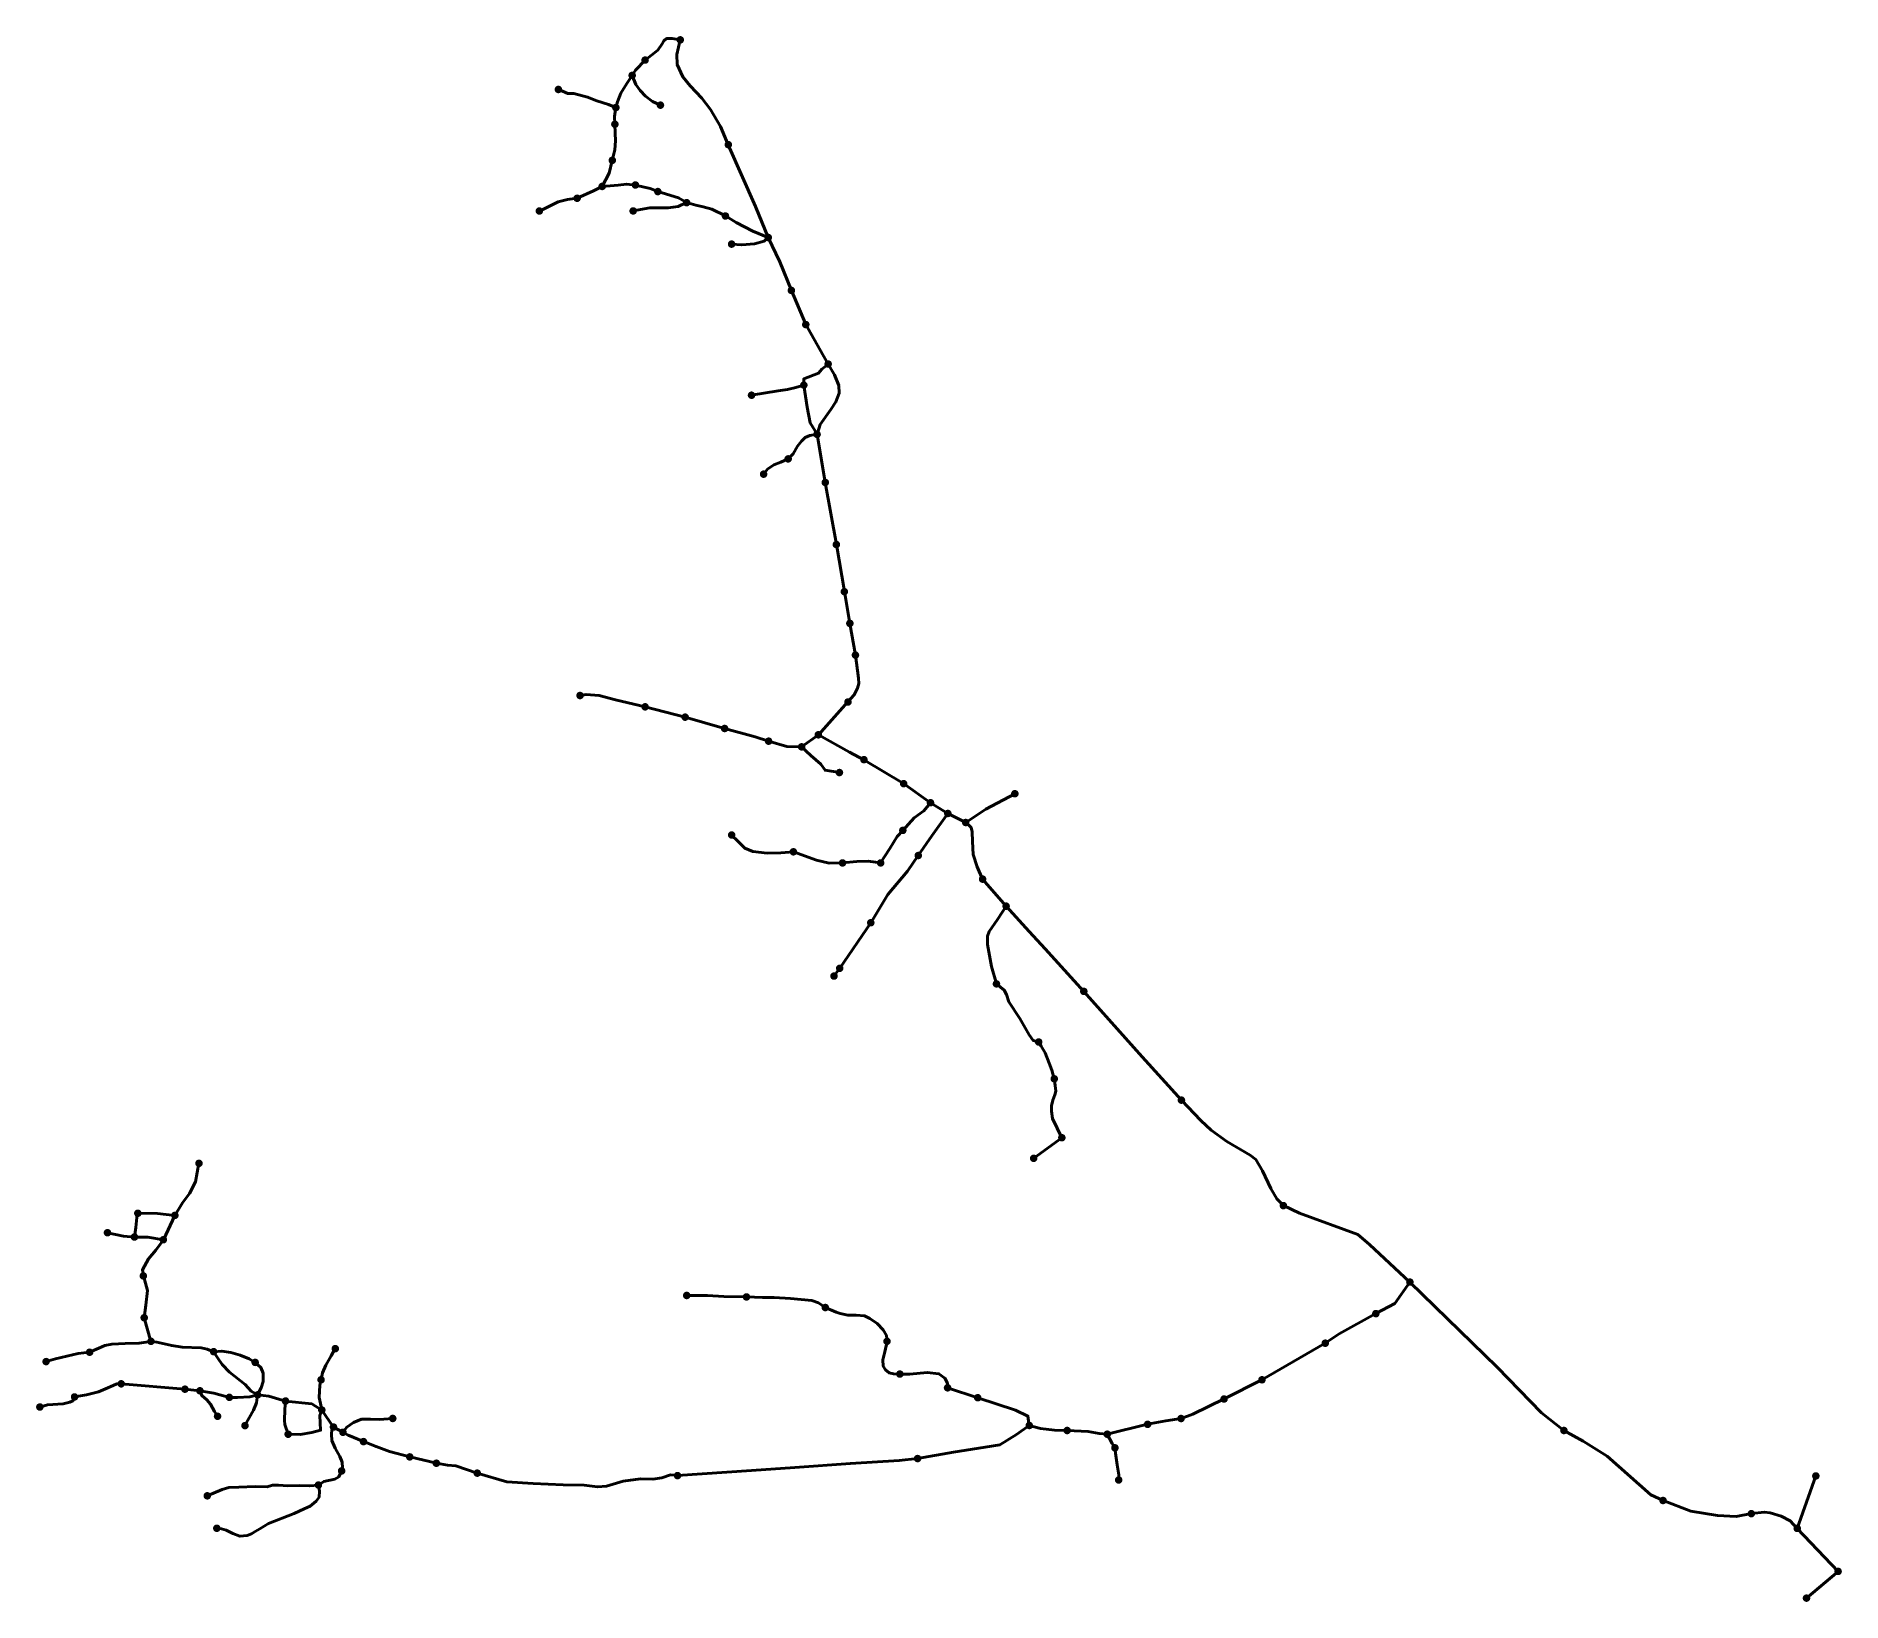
# Model space of a CAD drawing. Header units: inches. Extents: x 336470 to 345176, y 360153 to 367706.
import ezdxf

# ---------------------------------------------------------------- set-up
doc = ezdxf.new("R2010")
doc.units = ezdxf.units.IN
doc.header["$MEASUREMENT"] = 0
doc.layers.add('110PEHD', color=5, linetype='Continuous', lineweight=50)
doc.layers.add('Junctions', color=1, linetype='Continuous', lineweight=30)

# ---------------------------------------------------------------- blocks, each defined once
blk = doc.blocks.new('Junctions')
at = {"const_width": 6.07}
blk.add_lwpolyline([(-3, 0, 1), (3, 0, 1)], format="xyb", close=True, dxfattribs=at)

msp = doc.modelspace()

# ---------------------------------------------------------------- linework, layer by layer
at = {"layer": '110PEHD'}
for points in [[(339575.7, 367687.5), (339536.9, 367694.7), (339509.8, 367693.8), (339497.2, 367683), (339488.2, 367667.6), (339467.4, 367637.8), (339406.1, 367590)], [(339807.3, 367181.9), (339769.8, 367269.5), (339722, 367351.6), (339679.6, 367406.6), (339623.6, 367465.2), (339588.4, 367508.8), (339561.3, 367568.4), (339559.5, 367617.1), (339575.7, 367687.5)], [(339406.1, 367590), (339360, 367541.3), (339343.8, 367516.1)], [(339343.8, 367516.1), (339318.5, 367477.3), (339289.6, 367430.4), (339272.5, 367388.9), (339265.2, 367360.9)], [(339343.8, 367516.1), (339360.9, 367472.8), (339381.7, 367443), (339407.9, 367415.9), (339441.3, 367390.7), (339480.1, 367372.6)], [(339265.2, 367360.9), (339228.9, 367376.1), (339173, 367394.2), (339128.8, 367411.3), (339062.9, 367428.5), (339034, 367428.5), (339007.8, 367439.3), (338988, 367448.3)], [(339265.2, 367360.9), (339258.7, 367318.4), (339260.5, 367280.5)], [(339260.5, 367280.5), (339261.4, 367238.1), (339263.2, 367201.1)], [(339263.2, 367201.1), (339259.6, 367157.8), (339247.9, 367106.4)], [(340000.1, 366734.1), (339938.5, 366883.7), (339807.3, 367181.9)], [(339247.9, 367106.4), (339233.5, 367044.1), (339199.2, 366980.5)], [(339199.2, 366980.5), (339156.7, 366959.9), (339078.5, 366923.6)], [(339359.5, 366987.4), (339315.9, 366992.1), (339277, 366987.4), (339199.2, 366980.5)], [(339467.5, 366955.8), (339430.3, 366971.2), (339359.5, 366987.4)], [(339078.5, 366923.6), (339031.9, 366917.3), (338987.6, 366906.4), (338896.4, 366861.9)], [(339606.3, 366902.3), (339564.9, 366883.9), (339517.5, 366876.6), (339486, 366877.3), (339429.4, 366876.6), (339348.5, 366862.2)], [(339606.3, 366902.3), (339567.5, 366925.9), (339467.5, 366955.8)], [(339793.5, 366838), (339728.7, 366870.7), (339686.6, 366881.9), (339650.4, 366890.4), (339606.3, 366902.3)], [(340000.1, 366734.1), (339925.6, 366765.3), (339844.5, 366807.1), (339793.5, 366838)], [(340000.1, 366734.1), (339980.9, 366716.8), (339933.9, 366703.6), (339872.1, 366698.7), (339823.2, 366702.3)], [(340111.4, 366478.9), (340056.2, 366616.3), (340000.1, 366734.1)], [(340288.8, 366124), (340246.9, 366197.9), (340180.9, 366314), (340111.4, 366478.9)], [(340288.8, 366124), (340258.4, 366098.4), (340242.3, 366079.1), (340171.3, 366052), (340171.4, 366022.2)], [(340235.4, 365784.9), (340249.5, 365831.5), (340301.3, 365904.2), (340326.4, 365941), (340341.4, 365982.8), (340340.6, 366019.6), (340319.7, 366072.2), (340288.8, 366124)], [(340171.4, 366022.2), (340132.5, 366011), (340092.4, 366000.4), (340047.5, 365994.6), (339919.3, 365973.5)], [(340235.4, 365784.9), (340202.2, 365840.5), (340188.1, 365916.3), (340171.4, 366022.2)], [(340235.4, 365784.9), (340199.7, 365780), (340177.9, 365768.9), (340159.5, 365752.3), (340141.6, 365727.1), (340119.4, 365690.3), (340095.9, 365666.4)], [(340275, 365552.8), (340235.4, 365784.9)], [(340095.9, 365666.4), (340060, 365650.6), (340027, 365637.5), (339997, 365616.8), (339977.5, 365592.7)], [(340328.3, 365253.1), (340275, 365552.8)], [(340366.8, 365026.1), (340328.3, 365253.1)], [(340393.5, 364873.1), (340366.8, 365026.1)], [(340420.3, 364720), (340393.5, 364873.1)], [(340384.2, 364493.9), (340414.4, 364528.6), (340430.8, 364560.1), (340436.6, 364582.8), (340435.8, 364608.3), (340420.3, 364720)], [(339406.3, 364470.5), (339263.6, 364504.4), (339185.2, 364524.8), (339121.6, 364529.4), (339092.5, 364525)], [(339599.2, 364420.7), (339406.3, 364470.5)], [(340241.4, 364335.5), (340384.2, 364493.9)], [(339789.7, 364366), (339599.2, 364420.7)], [(340001.8, 364304.8), (339936.1, 364325.6), (339789.7, 364366)], [(340160.9, 364277.4), (340089.6, 364278.5), (340001.8, 364304.8)], [(340241.4, 364335.5), (340160.9, 364277.4)], [(340461.2, 364215.6), (340391.2, 364252.3), (340241.4, 364335.5)], [(340160.9, 364277.4), (340204.7, 364235.7), (340253.8, 364194.6), (340273.9, 364164.5), (340343.1, 364153.5)], [(340652.8, 364100), (340461.2, 364215.6)], [(340782.2, 364007.9), (340652.8, 364100)], [(340952, 363912.5), (341048.9, 363977.6), (341189, 364051.3)], [(340782.2, 364007.9), (340750.6, 363969.2), (340704, 363934.8), (340648.8, 363874.6)], [(340723.4, 363753.4), (340789.2, 363848.9), (340865.8, 363956.1)], [(340865.8, 363956.1), (340782.2, 364007.9)], [(340865.8, 363956.1), (340952, 363912.5)], [(340121.4, 363771.2), (340060.2, 363766.8), (339994.2, 363764.7), (339926.1, 363772.6), (339887.3, 363789.1), (339852.9, 363822.8), (339823.5, 363852.2)], [(340648.8, 363874.6), (340621.5, 363844.5), (340586.3, 363786.4), (340541.9, 363717.6)], [(340952, 363912.5), (340978.6, 363888.4), (340982.7, 363868.2), (340985.1, 363820.7), (340987.5, 363757.8), (341007.7, 363698.2), (341033.5, 363639.4)], [(340358.1, 363717.4), (340293.6, 363716.7), (340233.3, 363731), (340121.4, 363771.2)], [(340541.9, 363717.6), (340482.2, 363726), (340427.7, 363724.6), (340358.1, 363717.4)], [(340494.3, 363429.2), (340576.8, 363564.6), (340672.1, 363678.3), (340723.4, 363753.4)], [(341033.5, 363639.4), (341146.9, 363509)], [(341146.9, 363509), (341105.4, 363444), (341064.5, 363386.6), (341056.7, 363364.8), (341057.5, 363324.8), (341075.8, 363218.7), (341100.2, 363134.3)], [(341146.9, 363509), (341258, 363386.4), (341334.8, 363304), (341521.4, 363098.2)], [(340344.5, 363209.4), (340494.3, 363429.2)], [(340344.5, 363209.4), (340316.9, 363171.8)], [(341100.2, 363134.3), (341119.4, 363118.4), (341136.8, 363103.6), (341148.1, 363082.8), (341160.3, 363048), (341212.6, 362967.1), (341258.7, 362887.9), (341277.8, 362861.8), (341303.9, 362854)], [(341521.4, 363098.2), (341803.2, 362781.7), (341992.1, 362573.4)], [(341303.9, 362854), (341316.2, 362834.5), (341334.5, 362802.3), (341353.7, 362751.8), (341367.6, 362717.9), (341378.9, 362676.2)], [(341378.9, 362676.2), (341383.3, 362644), (341385.9, 362616.1), (341382.4, 362598.7), (341371.9, 362572.6), (341365, 362546.5), (341365, 362520.4), (341371.1, 362484.8), (341415.5, 362392.1)], [(341992.1, 362573.4), (342086.4, 362475.4), (342135.1, 362428.7), (342211, 362374.1), (342324, 362308), (342351.3, 362286.5), (342382.4, 362232), (342423.3, 362146.4), (342452.6, 362097.7), (342483.7, 362064.6)], [(341415.5, 362392.1), (341279.7, 362292.9)], [(337138.9, 362017.5), (337175.3, 362078), (337208.8, 362123.1), (337238.5, 362179.8), (337255.2, 362268.7)], [(336960.4, 362027.8), (336955.9, 362007.5), (336950.2, 361959.4), (336943.9, 361913.1)], [(337138.9, 362017.5), (337054.8, 362027.2), (336960.4, 362027.8)], [(337083.4, 361900), (337138.9, 362017.5)], [(342483.7, 362064.6), (342561.6, 362027.6), (342842.3, 361925.7), (342898.8, 361877), (343093.6, 361695.9)], [(336943.9, 361913.1), (336891.3, 361917.6), (336814, 361934)], [(337083.4, 361900), (337008.5, 361913.1), (336974.3, 361913.1), (336943.9, 361913.1)], [(336987, 361725.5), (336982.2, 361755.6), (337012.5, 361807.4), (337047.9, 361850), (337083.4, 361900)], [(336991.1, 361523.9), (336999.4, 361583.7), (337006.9, 361655.8), (336987, 361725.5)], [(343093.6, 361695.9), (343020.7, 361593.2), (342929.4, 361543.5)], [(343093.6, 361695.9), (343513.6, 361285.8), (343728.9, 361065.6), (343836.2, 360979.9)], [(339894.9, 361624.2), (339785.4, 361627), (339707.3, 361630.5), (339606.8, 361631.3)], [(340275.1, 361573.1), (340241.8, 361595.2), (340210.7, 361606.9), (340158.2, 361612.5), (340106.4, 361617.3), (340028.3, 361621.4), (339973, 361621.4), (339894.9, 361624.2)], [(337023.6, 361409.9), (336991.1, 361523.9)], [(340572.6, 361410), (340569.8, 361437.7), (340553.4, 361466.2), (340524.3, 361495.3), (340489.7, 361519.4), (340464.4, 361533.2), (340423.8, 361536.5), (340383.7, 361537), (340346.9, 361544.7), (340326.6, 361550.7), (340275.1, 361573.1)], [(342929.4, 361543.5), (342751.9, 361446.8), (342685.7, 361401)], [(337023.6, 361409.9), (336966.3, 361401.2), (336900.1, 361399.5), (336834.8, 361396.2), (336801.4, 361389.5), (336772.9, 361377.7), (336728, 361357.4)], [(337325.9, 361360), (337294.1, 361373), (337266.3, 361378.9), (337174, 361381.5), (337123.7, 361389.7), (337052.7, 361405.4), (337023.6, 361409.9)], [(340634.6, 361252.2), (340604.5, 361252.5), (340582.5, 361258), (340564.9, 361272.3), (340554, 361290.9), (340552.3, 361320.6), (340561.6, 361359), (340572.6, 361410)], [(336728, 361357.4), (336672.9, 361351.3), (336618.2, 361338.8), (336564.2, 361324.9), (336518.1, 361312.4)], [(337526.2, 361308.3), (337497.3, 361325.2), (337453.8, 361343.9), (337408, 361356), (337365.2, 361363.2), (337325.9, 361360)], [(337537.8, 361151.8), (337507.6, 361169.1), (337478.3, 361201.6), (337401.8, 361260.8), (337366.5, 361298.2), (337325.9, 361360)], [(337843.9, 361224.7), (337850.6, 361257.9), (337866.9, 361295.1), (337892.4, 361340.1), (337912.5, 361374.9)], [(342685.7, 361401), (342380.5, 361224.6)], [(337537.8, 361151.8), (337554.6, 361185.9), (337564.8, 361215.5), (337564.2, 361257.1), (337554, 361283.6), (337526.2, 361308.3)], [(340864.5, 361185.9), (340863.6, 361209), (340851.1, 361232.9), (340822.8, 361253.3), (340766.9, 361260.4), (340681.8, 361252.4), (340634.6, 361252.2)], [(336880.2, 361205.1), (336859.7, 361204.3), (336841.4, 361196.7), (336804.2, 361180.8), (336770.3, 361166.2), (336712.5, 361152.5), (336655.5, 361141.9)], [(337187.5, 361179.2), (336880.2, 361205.1)], [(337259.8, 361171.6), (337187.5, 361179.2)], [(337401.6, 361139.7), (337327.1, 361160.2), (337259.8, 361171.6)], [(337259.8, 361171.6), (337268.5, 361149.1), (337292.7, 361127.7), (337311.4, 361106.7), (337329.7, 361072), (337344.8, 361048.7)], [(337537.8, 361151.8), (337500.5, 361142.7), (337441.2, 361138.9), (337401.6, 361139.7)], [(337537.8, 361151.8), (337532.5, 361113), (337517.9, 361077.3), (337477, 361003.5)], [(337672.4, 361122.2), (337592.6, 361145.7), (337537.8, 361151.8)], [(337847.4, 361078.8), (337841.9, 361110.3), (337834.8, 361139.6), (337838.6, 361198.8), (337843.9, 361224.7)], [(341009.9, 361138), (340864.5, 361185.9)], [(342380.5, 361224.6), (342197.7, 361132)], [(336655.5, 361141.9), (336646.4, 361123.6), (336631.9, 361116), (336600, 361108.4), (336525.4, 361103.8), (336488.1, 361093.2)], [(337672.4, 361122.2), (337668.6, 361080.6), (337667.3, 361027.7), (337668.6, 361008.1), (337685.2, 360962)], [(337847.4, 361078.8), (337798.7, 361108.5), (337672.4, 361122.2)], [(337685.2, 360962), (337743.5, 360961.4), (337800.1, 360970.6), (337841.9, 360981), (337837.7, 361052.8), (337847.4, 361078.8)], [(337903.7, 360996.7), (337847.4, 361078.8)], [(341258.5, 361004.1), (341252, 361049.4), (341191.7, 361078.6), (341009.9, 361138)], [(342197.7, 361132), (342046.4, 361058), (341990.3, 361037.7)], [(337903.7, 360996.7), (337896.4, 360983.2), (337893.4, 360961.7), (337896.4, 360932.5), (337912, 360895.5), (337934.7, 360854.3), (337944.8, 360827.4), (337946.6, 360799.9), (337943, 360785)], [(337949.2, 360971.3), (337903.7, 360996.7)], [(337949.2, 360971.3), (337967.7, 360996.2), (338000.6, 361019.3), (338038.2, 361034.6), (338082.6, 361034.2), (338123.8, 361032.5), (338189.5, 361038)], [(338048.4, 360926.5), (337974.4, 360957.2), (337949.2, 360971.3)], [(341258.5, 361004.1), (341197.1, 360961), (341115.9, 360910.7), (341046.2, 360899.1), (340893.1, 360875.9), (340720, 360844.6)], [(341441.2, 360979.9), (341380.6, 360982.1), (341313, 360990.3), (341258.5, 361004.1)], [(341634.6, 360962), (341595.4, 360965.9), (341541.7, 360974.8), (341441.2, 360979.9)], [(341829, 361009.7), (341634.6, 360962)], [(341990.3, 361037.7), (341917.1, 361026.1), (341829, 361009.7)], [(343836.2, 360979.9), (343929.7, 360928.1), (344044.8, 360856.4), (344255.1, 360669.6), (344314.1, 360642.3)], [(338271.5, 360852.6), (338173.2, 360879.3), (338109.3, 360902.2), (338048.4, 360926.5)], [(341634.6, 360962), (341658.7, 360917), (341671.5, 360896.4)], [(341671.5, 360896.4), (341676.5, 360858.6), (341682.3, 360815), (341690.1, 360766.6), (341689.6, 360741.4)], [(338399.7, 360822.1), (338271.5, 360852.6)], [(338596.8, 360774.3), (338494, 360810.2), (338452.8, 360813.5), (338399.7, 360822.1)], [(340720, 360844.6), (340631.2, 360834.7), (340395.8, 360821.5), (340127.4, 360801.8), (339919.4, 360787.6), (339562.6, 360762.3)], [(337830.9, 360716.8), (337788.6, 360713), (337739, 360714.5), (337684.1, 360712.3), (337638.2, 360716), (337608.9, 360716), (337583.3, 360708.5), (337526.1, 360710), (337447.2, 360707), (337399.8, 360704.7), (337367.5, 360695.7), (337295.3, 360664.9)], [(337830.9, 360716.8), (337836.8, 360686.6), (337834.5, 360658), (337821, 360639.2), (337791.6, 360614.4), (337763.1, 360601.7), (337714.2, 360579.1), (337590.1, 360531), (337548, 360505.4), (337525.4, 360492.7), (337508.9, 360482.1), (337487.8, 360473.9), (337452.5, 360470.1), (337417.9, 360483.6), (337385.5, 360499.4), (337363, 360506.2), (337341.2, 360508.4)], [(337943, 360785), (337929.4, 360756.6), (337910.6, 360745.4), (337856.4, 360733.3), (337830.9, 360716.8)], [(339562.6, 360762.3), (339529.2, 360765.7), (339486.1, 360751.1), (339443, 360745.9), (339383.6, 360747.6), (339300.4, 360735.4), (339220.2, 360712.1), (339177.2, 360707.8), (339112.5, 360715.6), (339010.9, 360718.2), (338866.1, 360724.2), (338740.3, 360731.9), (338596.8, 360774.3)], [(344961.2, 360507.7), (345050.9, 360760.7)], [(344314.1, 360642.3), (344448.6, 360591.6), (344577.4, 360570.7), (344666.8, 360565.9), (344740, 360578.8)], [(344740, 360578.8), (344804, 360586.2), (344831.1, 360583.6), (344883.9, 360566.9), (344927.7, 360543.7), (344961.2, 360507.7)], [(344961.2, 360507.7), (345158.2, 360300.4)], [(345158.2, 360300.4), (345005.8, 360171.4)]]:
    msp.add_lwpolyline(points, dxfattribs=at)

# ---------------------------------------------------------------- block references
at = {"layer": 'Junctions', "xscale": 3, "yscale": 3, "zscale": 3}
for p in [(339575.7, 367687.5, 179), (339406.1, 367590, 195), (339343.8, 367516.1, 202), (338988, 367448.3, 228), (339265.2, 367360.9, 217), (339480.1, 367372.6, 200), (339260.5, 367280.5, 205), (339807.3, 367181.9, 178.5), (339247.9, 367106.4, 220), (339199.2, 366980.5, 227.5), (339359.5, 366987.4, 226), (339078.5, 366923.6, 228.5), (339467.5, 366955.8, 225), (339606.3, 366902.3, 213), (338896.4, 366861.9, 230), (339348.5, 366862.2, 210), (339793.5, 366838, 200), (339823.2, 366702.3, 185), (340000.1, 366734.1, 179), (340111.4, 366478.9, 178), (340180.9, 366314, 177), (340288.8, 366124, 179), (340171.4, 366022.2, 182), (339919.3, 365973.5, 212), (340235.4, 365784.9, 182.5), (340095.9, 365666.4, 195), (339977.5, 365592.7, 208), (340275, 365552.8, 187), (340328.3, 365253.1, 184), (340366.8, 365026.1, 184.5), (340393.5, 364873.1, 182.5), (340420.3, 364720, 180), (339092.5, 364525, 180), (339406.3, 364470.5, 180), (340384.2, 364493.9, 177.5), (339599.2, 364420.7, 180), (339789.7, 364366, 180), (340001.8, 364304.8, 178), (340160.9, 364277.4, 178), (340241.4, 364335.5, 182.5), (340461.2, 364215.6, 177.5), (340343.1, 364153.5, 177), (340652.8, 364100, 175), (340782.2, 364007.9, 172), (341189, 364051.3, 173), (340865.8, 363956.1, 172), (339823.5, 363852.2, 181), (340648.8, 363874.6, 173), (340952, 363912.5, 172), (340121.4, 363771.2, 183), (340723.4, 363753.4, 175), (340358.1, 363717.4, 187), (340541.9, 363717.6, 188), (341033.5, 363639.4, 175), (341146.9, 363509, 175), (340494.3, 363429.2, 200), (340316.9, 363171.8, 235), (340344.5, 363209.4, 225), (341100.2, 363134.3, 195), (341521.4, 363098.2, 177.5), (341303.9, 362854, 187.5), (341378.9, 362676.2, 200), (341992.1, 362573.4, 175), (341415.5, 362392.1, 225), (337255.2, 362268.7, 220), (341279.7, 362292.9, 245), (336960.4, 362027.8, 262), (337138.9, 362017.5, 235), (342483.7, 362064.6, 170), (336814, 361934, 283), (336943.9, 361913.1, 262), (337083.4, 361900, 243), (336987, 361725.5, 267.5), (343093.6, 361695.9, 162), (339606.8, 361631.3, 275), (339894.9, 361624.2, 265), (340275.1, 361573.1, 250), (336991.1, 361523.9, 297), (342929.4, 361543.5, 169), (337023.6, 361409.9, 290), (340572.6, 361410, 225), (342685.7, 361401, 175), (336518.1, 361312.4, 286), (336728, 361357.4, 290), (337325.9, 361360, 275), (337526.2, 361308.3, 275), (337912.5, 361374.9, 265), (337843.9, 361224.7, 240), (340634.6, 361252.2, 200), (342380.5, 361224.6, 178), (336655.5, 361141.9, 250), (336880.2, 361205.1, 255), (337187.5, 361179.2, 250), (337259.8, 361171.6, 243), (337401.6, 361139.7, 241), (337537.8, 361151.8, 242), (340864.5, 361185.9, 193), (341009.9, 361138, 190), (342197.7, 361132, 182.5), (336488.1, 361093.2, 250), (337344.8, 361048.7, 230), (337672.4, 361122.2, 238), (337847.4, 361078.8, 230), (337477, 361003.5, 225.5), (337685.2, 360962, 225), (337903.7, 360996.7, 230), (337949.2, 360971.3, 231), (338189.5, 361038, 255), (341258.5, 361004.1, 185), (341441.2, 360979.9, 187), (341634.6, 360962, 184), (341829, 361009.7, 182.5), (341990.3, 361037.7, 182), (343836.2, 360979.9, 170), (338048.4, 360926.5, 230), (341671.5, 360896.4, 180), (337943, 360785, 218), (338271.5, 360852.6, 240), (338399.7, 360822.1, 230), (340720, 360844.6, 194), (337830.9, 360716.8, 233), (338596.8, 360774.3, 225), (339562.6, 360762.3, 202), (341689.6, 360741.4, 200), (345050.9, 360760.7, 162.5), (337295.3, 360664.9, 290), (344314.1, 360642.3, 170), (344740, 360578.8, 167), (337341.2, 360508.4, 265), (344961.2, 360507.7, 172), (345158.2, 360300.4, 176), (345005.8, 360171.4, 190)]:
    msp.add_blockref('Junctions', p, dxfattribs=at)

doc.saveas('drawing.dxf')
